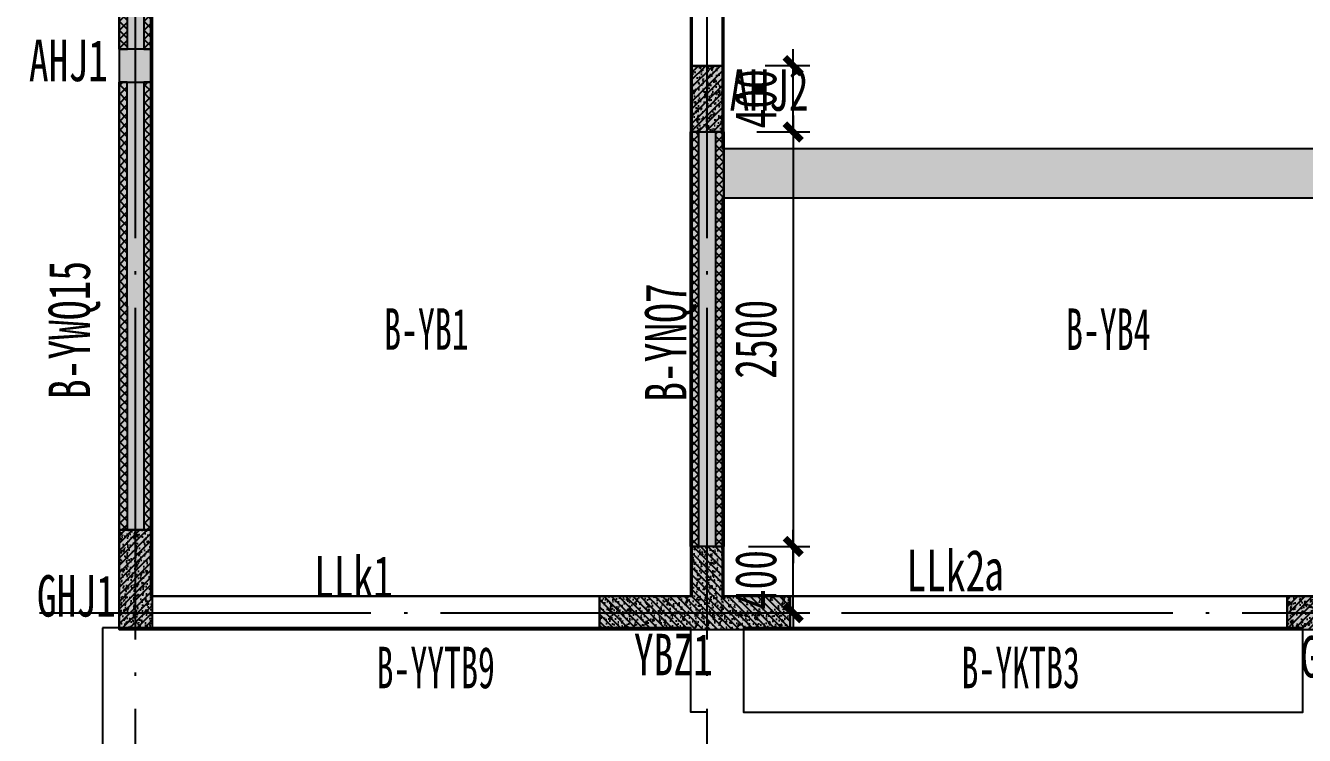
# Model space of a CAD drawing. Extents: x -3200781797 to -8106663, y 494714 to 1244925.
# Drawn here: x -8171365 to -8163645, y 840985 to 845266 of the extents above; entities that cross this region are included whole.
import ezdxf
from ezdxf.enums import TextEntityAlignment as Align
from ezdxf.xclip import XClip

# ---------------------------------------------------------------- set-up
doc = ezdxf.new("R2010")
doc.units = 0
doc.header["$LTSCALE"] = 1000
doc.header["$MEASUREMENT"] = 0
doc.header["$XCLIPFRAME"] = 0
for name, pattern in [('125-墙体$0$CONTINOUS', [0]), ('3#-轴线$0$DOTE', [2.42, 2, -0.2, 0.02, -0.2]), ('3#4#5#$0$DASH', [0.35, 0.25, -0.1]), ('DASH', [0.35, 0.25, -0.1])]:
    doc.linetypes.add(name, pattern=pattern)
doc.layers.get('Defpoints').update_dxf_attribs({"color": 30, "linetype": 'DASH'})
for name, color, linetype in [('125-墙体$0$S-WALL', 40, 'Continuous'), ('125-墙体$0$S-WALL-BEAM', 120, 'Continuous'), ('125-墙体$0$S-WALL-COLU', 252, '125-墙体$0$CONTINOUS'), ('125-墙体$0$S-WALL-COLU-HATC', 16, 'Continuous'), ('125-墙体$0$S-WALL-HATC', 253, 'Continuous'), ('3#-轴线$0$A-ANNO-DOTE', 10, '3#-轴线$0$DOTE'), ('3#4#5#$0$DIM', 3, 'Continuous'), ('3#4#5#$0$PC-SLAB', 6, '3#4#5#$0$DASH'), ('3#4#5#$0$S-ANNO-TEXT', 7, 'Continuous'), ('3#4#5#$0$S-PC-FQ', 4, 'Continuous'), ('3#4#5#$0$S-PC-FQ-NYQ', 4, 'Continuous'), ('3#4#5#$0$S-PC-FQ-WYQ', 4, 'Continuous'), ('3#4#5#$0$S-PC-SLAB', 6, 'Continuous'), ('3#4#5#$0$S-WALL-HATC', 253, 'Continuous'), ('3#4#5#$0$可计入现浇段', 60, 'Continuous'), ('S-PC-FQ-WYQ', 4, 'Continuous'), ('S-WALL-BEAM-TEXT', 2, 'Continuous'), ('S-WALL-COLU-TEXT', 2, 'Continuous')]:
    doc.layers.add(name, color=color, linetype=linetype)
doc.styles.add('3#4#5#$0$外部参照 1$0$宋体', font='', dxfattribs={"width": 0.8})
doc.styles.add('3#4#5#$0$宋体', font='', dxfattribs={"width": 0.8})
doc.styles.add('3#4#5#$0$楷体', font='', dxfattribs={"width": 0.7})
doc.styles.add('楷体GB312', font='', dxfattribs={"width": 0.8})
doc.styles.get('3#4#5#$0$外部参照 1$0$宋体').set_extended_font_data('SimSun')
doc.styles.get('3#4#5#$0$宋体').set_extended_font_data('SimSun')
doc.styles.get('3#4#5#$0$楷体').set_extended_font_data('KaiTi_GB2312')
doc.styles.get('楷体GB312').set_extended_font_data('楷体_GB2312')
doc.dimstyles.new('3#4#5#$0$TSSD_100_100', dxfattribs={"dimtxt": 250, "dimasz": 100, "dimexe": 100, "dimexo": 250, "dimgap": 100, "dimtad": 1, "dimdec": 0, "dimzin": 0, "dimdsep": 46, "dimtxsty": '3#4#5#$0$楷体', "dimblk": '3#4#5#$0$_ArchTick', "dimcen": 0, "dimdle": 100, "dimclrt": 7, "dimadec": 0, "dimazin": 0, "dimtfac": 1, "dimtdec": 0, "dimtix": 1, "dimtmove": 2, "dimatfit": 3, "dimfxl": 1, "dimtolj": 1, "dimtzin": 0, "dimarcsym": 0})

# ---------------------------------------------------------------- blocks, each defined once
blk = doc.blocks.new('ll-2f')
at = {"layer": 'S-WALL-BEAM-TEXT', "style": '楷体GB312', "width": 0.7}
for s, p in [('LLk2', (-8410321.1, 766999.7)), ('LLk1', (-8413897, 766963))]:
    blk.add_text(s, height=250, dxfattribs=at).set_placement(p)
blk = doc.blocks.new('an-4')
at = {"layer": 'S-WALL-COLU-TEXT', "style": '楷体GB312', "width": 0.7}
for s, p in [('AHJ1', (-8473899, 763404.1)), ('AHJ2', (-8469669.5, 763225.6)), ('GHJ1', (-8473850.5, 760175.1)), ('YBZ1', (-8470247.1, 759821.2)), ('GBZ6a', (-8466224.3, 759808.2))]:
    blk.add_text(s, height=250, dxfattribs=at).set_placement(p)
blk = doc.blocks.new('3#4#5#$0$B-YWQ15')
at = {"layer": '3#4#5#$0$S-PC-FQ-WYQ'}
h = blk.add_hatch(dxfattribs=at)
h.set_pattern_fill('ANSI37', color=256, scale=12, angle=90)
h.set_pattern_definition([(135, (-970766.46, 834939.808), (-26.9407684, -26.9407684), []), (225, (-970766.46, 834939.808), (26.9407684, -26.9407684), [])])
h.paths.add_polyline_path([(-108963.8, 319088.3), (-108913.8, 319088.3), (-108914, 321788.4), (-108964, 321788.4)])
h = blk.add_hatch(dxfattribs=at)
h.set_pattern_fill('ANSI37', color=256, scale=12, angle=90)
h.set_pattern_definition([(135, (-970616.46, 834939.808), (-26.9407684, -26.9407684), []), (225, (-970616.46, 834939.808), (26.9407684, -26.9407684), [])])
h.paths.add_polyline_path([(-108813.8, 319088.3), (-108763.8, 319088.3), (-108764, 321788.4), (-108814, 321788.4)])
for points in [[(-108963.8, 319088.3), (-108913.8, 319088.3), (-108914, 321788.4), (-108964, 321788.4)], [(-108964, 321788.4), (-108764, 321788.4), (-108763.8, 319088.3), (-108963.8, 319088.3)], [(-108813.8, 319088.3), (-108763.8, 319088.3), (-108764, 321788.4), (-108814, 321788.4)]]:
    blk.add_lwpolyline(points, close=True, dxfattribs=at)
blk = doc.blocks.new('3#4#5#$0$B-YWQ7')
at = {"layer": '3#4#5#$0$S-PC-FQ'}
h = blk.add_hatch(dxfattribs=at)
h.set_pattern_fill('HONEY', color=6, scale=100)
h.set_pattern_definition([(0, (-2908947.837, 574047.362), (18.75, 10.8253175), [12.5, -25]), (120, (-2908947.837, 574047.362), (-18.74999996, 10.82531757), [12.5, -25]), (60, (-2908947.837, 574047.362), (4e-08, 21.65063507), [-25, 12.5])])
h.paths.add_polyline_path([(-147955.8, 325388.4), (-147855.8, 325388.4), (-147856, 324388.4), (-147956, 324388.4)])
at = {"layer": '3#4#5#$0$S-PC-FQ-WYQ'}
h = blk.add_hatch(dxfattribs=at)
h.set_pattern_fill('ANSI37', color=256, scale=12, angle=90)
h.set_pattern_definition([(135, (-1009808.17, 839489.796), (-26.9407684, -26.9407684), []), (225, (-1009808.17, 839489.796), (26.9407684, -26.9407684), [])])
h.paths.add_polyline_path([(-148006, 326088.4), (-147956, 326088.4), (-147955.8, 326488.4), (-148005.8, 326488.4)])
h = blk.add_hatch(dxfattribs=at)
h.set_pattern_fill('ANSI37', color=256, scale=12, angle=90)
h.set_pattern_definition([(135, (-1009658.17, 839489.796), (-26.9407684, -26.9407684), []), (225, (-1009658.17, 839489.796), (26.9407684, -26.9407684), [])])
h.paths.add_polyline_path([(-147856, 326088.4), (-147806, 326088.4), (-147805.8, 326488.4), (-147855.8, 326488.4)])
h = blk.add_hatch(dxfattribs=at)
h.set_pattern_fill('ANSI37', color=256, scale=12, angle=90)
h.set_pattern_definition([(135, (-1009808.172, 838539.798), (-26.9407684, -26.9407684), []), (225, (-1009808.172, 838539.798), (26.9407684, -26.9407684), [])])
h.paths.add_polyline_path([(-148005.8, 324388.4), (-147955.8, 324388.4), (-147955.8, 325388.4), (-148005.8, 325388.4)])
h = blk.add_hatch(dxfattribs=at)
h.set_pattern_fill('ANSI37', color=256, scale=12, angle=90)
h.set_pattern_definition([(135, (-1009658.172, 838539.798), (-26.9407684, -26.9407684), []), (225, (-1009658.172, 838539.798), (26.9407684, -26.9407684), [])])
h.paths.add_polyline_path([(-147855.8, 324388.4), (-147805.8, 324388.4), (-147805.8, 325388.4), (-147855.8, 325388.4)])
h = blk.add_hatch(dxfattribs=at)
h.set_pattern_fill('ANSI37', color=256, scale=12, angle=90)
h.set_pattern_definition([(135, (-1009808.04, 836589.806), (-26.9407684, -26.9407684), []), (225, (-1009808.04, 836589.806), (26.9407684, -26.9407684), [])])
h.paths.add_polyline_path([(-148005.9, 322088.4), (-147955.9, 322088.4), (-147955.6, 323688.4), (-148005.6, 323688.4)])
h = blk.add_hatch(dxfattribs=at)
h.set_pattern_fill('ANSI37', color=256, scale=12, angle=90)
h.set_pattern_definition([(135, (-1009658.04, 836589.806), (-26.9407684, -26.9407684), []), (225, (-1009658.04, 836589.806), (26.9407684, -26.9407684), [])])
h.paths.add_polyline_path([(-147855.9, 322088.4), (-147805.9, 322088.4), (-147805.6, 323688.4), (-147855.6, 323688.4)])
at = {"layer": '3#4#5#$0$S-PC-FQ', "color": 6}
blk.add_lwpolyline([(-147955.8, 325388.4), (-147855.8, 325388.4), (-147855.9, 324388.4), (-147955.9, 324388.4)], close=True, dxfattribs=at)
at = {"layer": '3#4#5#$0$S-PC-FQ-WYQ'}
for points in [[(-148006, 326088.4), (-147956, 326088.4), (-147955.8, 326488.4), (-148005.8, 326488.4)], [(-148005.8, 326488.4), (-147805.8, 326488.4), (-147806, 326088.4), (-148006, 326088.4)], [(-147856, 326088.4), (-147806, 326088.4), (-147805.8, 326488.4), (-147855.8, 326488.4)], [(-148006, 326088.4), (-147805.8, 326088.4), (-147805.8, 325388.4), (-148006, 325388.4)], [(-148005.8, 324388.4), (-147955.8, 324388.4), (-147955.8, 325388.4), (-148005.8, 325388.4)], [(-148005.8, 325388.4), (-147805.8, 325388.4), (-147805.8, 324388.4), (-148005.8, 324388.4)], [(-147855.8, 324388.4), (-147805.8, 324388.4), (-147805.8, 325388.4), (-147855.8, 325388.4)], [(-148006, 324388.4), (-147805.8, 324388.4), (-147805.6, 323688.4), (-148005.9, 323688.4)], [(-148005.9, 322088.4), (-147955.9, 322088.4), (-147955.6, 323688.4), (-148005.6, 323688.4)], [(-148005.6, 323688.4), (-147805.6, 323688.4), (-147805.9, 322088.4), (-148005.9, 322088.4)], [(-147855.9, 322088.4), (-147805.9, 322088.4), (-147805.6, 323688.4), (-147855.6, 323688.4)]]:
    blk.add_lwpolyline(points, close=True, dxfattribs=at)
blk = doc.blocks.new('3#4#5#$0$_ArchTick')
at = {"color": 0, "linetype": 'ByBlock', "const_width": 0.4}
blk.add_lwpolyline([(-0.5, -0.5), (0.5, 0.5)], dxfattribs=at)
blk = doc.blocks.new('*D3526')
at = {"layer": '3#4#5#$0$DIM', "color": 0, "lineweight": -2, "transparency": 16777216}
for p, q in [((4069, -8200.1), (4069, -10900.1)), ((3849.8, -8300.1), (4169, -8300.1)), ((3800, -10800.1), (4169, -10800.1))]:
    blk.add_line(p, q, dxfattribs=at)
at = {"layer": 'Defpoints', "color": 0, "transparency": 16777216}
for p in [(3599.8, -8300.1), (3550, -10800.1), (4069, -10800.1)]:
    blk.add_point(p, dxfattribs=at)
at = {"layer": '3#4#5#$0$DIM', "color": 0, "lineweight": -2, "transparency": 16777216, "xscale": 100, "yscale": 100, "zscale": 100}
for p, rotation in [((4069, -8300.1), 90), ((4069, -10800.1), 270)]:
    blk.add_blockref('3#4#5#$0$_ArchTick', p, dxfattribs=dict(at, rotation=rotation))
at = {"layer": '3#4#5#$0$DIM', "color": 7, "transparency": 16777216, "insert": (3844, -9550.1), "char_height": 250, "attachment_point": 5, "rotation": 90, "style": '3#4#5#$0$楷体'}
blk.add_mtext('\\A1;2500', dxfattribs=at)
blk = doc.blocks.new('*D3512')
at = {"layer": '3#4#5#$0$DIM', "color": 0, "lineweight": -2, "transparency": 16777216}
for p, q in [((4069, -10800.1), (4069, -10700.1)), ((3899.8, -10800.1), (4169, -10800.1)), ((4069, -11200.1), (4069, -10800.1)), ((3899.8, -11200.1), (4169, -11200.1)), ((4069, -11200.1), (4069, -11300.1))]:
    blk.add_line(p, q, dxfattribs=at)
at = {"layer": 'Defpoints', "color": 0, "transparency": 16777216}
for p in [(3649.8, -10800.1), (4069, -10800.1), (3649.8, -11200.1)]:
    blk.add_point(p, dxfattribs=at)
at = {"layer": '3#4#5#$0$DIM', "color": 0, "lineweight": -2, "transparency": 16777216, "xscale": 100, "yscale": 100, "zscale": 100}
for p, rotation in [((4069, -10800.1), 270), ((4069, -11200.1), 90)]:
    blk.add_blockref('3#4#5#$0$_ArchTick', p, dxfattribs=dict(at, rotation=rotation))
at = {"layer": '3#4#5#$0$DIM', "color": 7, "transparency": 16777216, "insert": (3844, -11000.1), "char_height": 250, "attachment_point": 5, "rotation": 90, "style": '3#4#5#$0$楷体'}
blk.add_mtext('\\A1;400', dxfattribs=at)
blk = doc.blocks.new('*D3514')
at = {"layer": '3#4#5#$0$DIM', "color": 0, "lineweight": -2, "transparency": 16777216}
for p, q in [((4069, -7900), (4069, -7800)), ((3899.8, -7900), (4169, -7900)), ((4069, -8300), (4069, -7900)), ((3899.8, -8300), (4169, -8300)), ((4069, -8300), (4069, -8400))]:
    blk.add_line(p, q, dxfattribs=at)
at = {"layer": 'Defpoints', "color": 0, "transparency": 16777216}
for p in [(3649.8, -7900), (4069, -7900), (3649.8, -8300)]:
    blk.add_point(p, dxfattribs=at)
at = {"layer": '3#4#5#$0$DIM', "color": 0, "lineweight": -2, "transparency": 16777216, "xscale": 100, "yscale": 100, "zscale": 100}
for p, rotation in [((4069, -7900), 270), ((4069, -8300), 90)]:
    blk.add_blockref('3#4#5#$0$_ArchTick', p, dxfattribs=dict(at, rotation=rotation))
at = {"layer": '3#4#5#$0$DIM', "color": 7, "transparency": 16777216, "insert": (3844, -8100), "char_height": 250, "attachment_point": 5, "rotation": 90, "style": '3#4#5#$0$楷体'}
blk.add_mtext('\\A1;400', dxfattribs=at)
blk = doc.blocks.new('3#4#5#$0$ban111')
at = {"layer": '3#4#5#$0$S-WALL-HATC', "ltscale": 100}
h = blk.add_hatch(dxfattribs=at)
h.set_pattern_fill('AR-CONC', color=256, scale=25, angle=-270, style=0)
h.set_pattern_definition([(140, (-37341047970.12, -2020437059.28), (15.68803374565, 179.3150456502), [18.75, -206.25]), (85, (-37341047970.12, -2020437059.28), (-188.048033425, -34.68783340325), [15, -165]), (190.4514, (-37341047968.81, -2020437044.34), (-172.3598855152, 144.6273454285), [15.9350475, -175.285528]), (136.1842, (-37341048020.12, -2020437059.28), (41.3797535823, 266.8102621564), [28.125, -309.375]), (186.6356, (-37341048016.67, -2020437037.05), (-243.5294677251, 233.6656763872), [23.902572, -262.92825]), (81.1842, (-37341048020.12, -2020437059.28), (-243.5296502313, 233.6654862834), [22.5, -247.5]), (111, (-37341048007.62, -2020437034.28), (100.65472266633, 149.2267630296), [18.75, -206.25]), (56, (-37341048007.62, -2020437034.28), (-181.2875112617, 60.8288329804), [15, -165]), (161.4514, (-37341047999.23, -2020437021.84), (-80.6326241775, 210.0556571454), [15.9350475, -175.285528]), (127.5, (-37341047970.12, -2020437059.28), (-83.22346345783, 3.03996382932), [0, -163, 0, -167.5, 0, -165.625]), (97.5, (-37341047970.12, -2020437059.28), (-98.6029279706, 65.76738436054), [0, -95.5, 0, -159.25, 0, -63.125]), (57.5, (-37341047970.12, -2020437115.03), (5.6387179336, 133.4556090431), [0, -62.5, 0, -195, 0, -258.75]), (47.5, (-37341047970.12, -2020437140.03), (-25.02624558308, 145.7965423356), [0, -81.25, 0, -129.5, 0, -183.75])])
h.paths.add_polyline_path([(-228282, 404475), (-228282, 404775), (-221482, 404775), (-221482, 404475)])
at = {"layer": '3#4#5#$0$S-PC-SLAB'}
blk.add_lwpolyline([(-228292, 407075), (-228292, 404775), (-221472, 404775), (-221472, 405875), (-222672, 405875), (-222672, 407075), (-228292, 407075)], dxfattribs=at)
for points in [[(-231742, 402075), (-228472, 402075), (-228472, 406275), (-231742, 406275)], [(-228292, 402075), (-221472, 402075), (-221472, 404475), (-228292, 404475)]]:
    blk.add_lwpolyline(points, close=True, dxfattribs=at)
at = {"layer": '3#4#5#$0$S-WALL-HATC', "ltscale": 100}
blk.add_lwpolyline([(-228282, 404475), (-228282, 404775), (-221482, 404775), (-221482, 404475)], close=True, dxfattribs=at)
blk = doc.blocks.new('3#4#5#$0$5#')
at = {"layer": '3#4#5#$0$S-ANNO-TEXT'}
blk.add_blockref('3#4#5#$0$ban111', (378828.8, -247399.9), dxfattribs=at)
at = {"layer": '3#4#5#$0$PC-SLAB', "linetype": 'ByBlock', "style": '3#4#5#$0$外部参照 1$0$宋体', "width": 0.6}
for s, p in [('B-YB1', (148752.1, 156286.2)), ('B-YB4', (152867.8, 156285.3))]:
    blk.add_text(s, height=250, dxfattribs=at).set_placement(p, align=Align.MIDDLE)
blk = doc.blocks.new('3#4#5#$0$3#奇数层顶悬挑板')
at = {"layer": '3#4#5#$0$S-PC-SLAB'}
blk.add_lwpolyline([(144073.1, 154485.1), (144073.1, 153625.1, 0.414214), (144723.1, 152975.1), (147081.5, 152975.1, 0.41071), (147723.7, 153625.1), (147723.5, 153975.1), (147623.5, 153975.1), (147623.5, 154485.1)], format="xyb", close=True, dxfattribs=at)
blk.add_lwpolyline([(151318.2, 154485.1), (147943.2, 154485), (147943.2, 153975), (151318.2, 153975.1)], close=True, dxfattribs=at)
at = {"layer": '3#4#5#$0$PC-SLAB', "linetype": 'ByBlock', "style": '3#4#5#$0$外部参照 1$0$宋体', "width": 0.6}
for s, p in [('B-YYTB9', (146084.7, 154243.1)), ('B-YKTB3', (149615.6, 154243.3))]:
    blk.add_text(s, height=250, dxfattribs=at).set_placement(p, align=Align.MIDDLE)
blk = doc.blocks.new('125-墙体')
at = {"layer": '125-墙体$0$S-WALL-COLU-HATC'}
h = blk.add_hatch(dxfattribs=at)
h.set_pattern_fill('AR-CONC', color=256, scale=10)
h.set_pattern_definition([(50, (15787.076, -245457.834), (71.726018, -6.275213), [7.5, -82.5]), (355, (15787.076, -245457.83), (-13.875133, 75.219213), [6, -66]), (100.4514, (15793.05, -245458.36), (57.850938, 68.943954), [6.37402, -70.114211]), (46.1842, (15787.08, -245437.83), (106.724105, -16.5519), [11.25, -123.75]), (96.6356, (15795.97, -245439.21), (93.46627, 97.411787), [9.56103, -105.1713]), (351.1842, (15787.08, -245437.83), (93.466195, 97.41186), [9, -99]), (21, (15797.076, -245442.834), (59.690705, -40.261889), [7.5, -82.5]), (326, (15797.076, -245442.83), (24.331533, 72.515005), [6, -66]), (71.4514, (15802.05, -245446.19), (84.022263, 32.25305), [6.37402, -70.114211]), (37.5, (15787.076, -245457.834), (1.2159855, 33.2893854), [0, -65.2, 0, -67, 0, -66.25]), (7.5, (15787.076, -245457.834), (26.306954, 39.441171), [0, -38.2, 0, -63.7, 0, -25.25]), (327.5, (15764.776, -245457.834), (53.3822436, -2.2554872), [0, -25, 0, -78, 0, -103.5]), (317.5, (15754.776, -245457.834), (58.318617, 10.010498), [0, -32.5, 0, -51.8, 0, -73.5])])
h.paths.add_polyline_path([(3550, -7800), (3350, -7800), (3350, -8200), (3550, -8200)])
h = blk.add_hatch(dxfattribs=at)
h.set_pattern_fill('ANSI31', color=256, scale=250, style=0)
h.set_pattern_definition([(45, (15787.076, -245457.834), (-22.097087, 22.097087), [])])
h.paths.add_polyline_path([(3550, -7800), (3350, -7800), (3350, -8200), (3550, -8200)])
h = blk.add_hatch(dxfattribs=at)
h.set_pattern_fill('AR-CONC', color=256, scale=10)
h.set_pattern_definition([(50, (295941.93, -248457.834), (71.726018, -6.2752135), [7.5, -82.5]), (355, (295941.93, -248457.83), (-13.875133, 75.219213), [6, -66]), (100.4514, (295947.91, -248458.36), (57.850938, 68.943954), [6.374019, -70.114211]), (46.1842, (295941.93, -248437.83), (106.724105, -16.551901), [11.25, -123.75]), (96.6356, (295950.82, -248439.21), (93.46627, 97.411787), [9.56103, -105.1713]), (351.1842, (295941.93, -248437.83), (93.466195, 97.41186), [9, -99]), (21, (295951.93, -248442.834), (59.690705, -40.261889), [7.5, -82.5]), (326, (295951.93, -248442.83), (24.331533, 72.515005), [6, -66]), (71.4514, (295956.905, -248446.19), (84.022263, 32.25305), [6.374019, -70.114211]), (37.5, (295941.93, -248457.834), (1.2159855, 33.2893854), [0, -65.2, 0, -67, 0, -66.25]), (7.5, (295941.93, -248457.834), (26.3069537, 39.4411712), [0, -38.2, 0, -63.7, 0, -25.25]), (327.5, (295919.63, -248457.834), (53.3822436, -2.2554872), [0, -25, 0, -78, 0, -103.5]), (317.5, (295909.63, -248457.834), (58.318617, 10.010498), [0, -32.5, 0, -51.8, 0, -73.5])])
h.paths.add_polyline_path([(-100, -10600), (100, -10600), (100, -11200), (-100, -11200)])
h = blk.add_hatch(dxfattribs=at)
h.set_pattern_fill('ANSI31', color=256, scale=250, style=0)
h.set_pattern_definition([(45, (295941.93, -248457.834), (-22.097087, 22.097087), [])])
h.paths.add_polyline_path([(100, -10600), (-100, -10600), (-100, -11200), (100, -11200)])
h = blk.add_hatch(dxfattribs=at)
h.set_pattern_fill('AR-CONC', color=256, scale=10, angle=90)
h.set_pattern_definition([(140, (245486.99, 4537.05), (6.275213, 71.726018), [7.5, -82.5]), (85, (245486.99, 4537.05), (-75.219213, -13.875133), [6, -66]), (190.4514, (245487.51, 4543.03), (-68.943954, 57.850938), [6.37402, -70.114211]), (136.1842, (245466.99, 4537.05), (16.5519, 106.724105), [11.25, -123.75]), (186.6356, (245468.37, 4545.95), (-97.411787, 93.46627), [9.56103, -105.1713]), (81.1842, (245466.99, 4537.05), (-97.41186, 93.466195), [9, -99]), (111, (245471.99, 4547.05), (40.261889, 59.690705), [7.5, -82.5]), (56, (245471.99, 4547.05), (-72.515005, 24.331533), [6, -66]), (161.4514, (245475.345, 4552.03), (-32.25305, 84.022263), [6.37402, -70.114211]), (127.5, (245486.99, 4537.052), (-33.2893854, 1.2159855), [0, -65.2, 0, -67, 0, -66.25]), (97.5, (245486.99, 4537.052), (-39.441171, 26.306954), [0, -38.2, 0, -63.7, 0, -25.25]), (57.5, (245486.99, 4514.752), (2.2554872, 53.3822436), [0, -25, 0, -78, 0, -103.5]), (47.5, (245486.99, 4504.752), (-10.010498, 58.318617), [0, -32.5, 0, -51.8, 0, -73.5])])
h.paths.add_polyline_path([(3350, -11000), (2800, -11000), (2800, -11200), (3550, -11200), (3950, -11200), (3950, -11000), (3550, -11000), (3550, -10700), (3350, -10700)])
h = blk.add_hatch(dxfattribs=at)
h.set_pattern_fill('ANSI31', color=256, scale=250, angle=90, style=0)
h.set_pattern_definition([(135, (245486.99, 4537.052), (-22.097087, -22.097087), [])])
h.paths.add_polyline_path([(3350, -11000), (2800, -11000), (2800, -11200), (3550, -11200), (3950, -11200), (3950, -11000), (3550, -11000), (3550, -10700), (3350, -10700)])
h = blk.add_hatch(dxfattribs=at)
h.set_pattern_fill('AR-CONC', color=256, scale=10)
h.set_pattern_definition([(50, (16440.73, -252107.814), (71.726018, -6.275213), [7.5, -82.5]), (355, (16440.73, -252107.814), (-13.875133, 75.219213), [6, -66]), (100.4514, (16446.705, -252108.34), (57.850938, 68.943954), [6.37402, -70.114211]), (46.1842, (16440.73, -252087.81), (106.724105, -16.5519), [11.25, -123.75]), (96.6356, (16449.62, -252089.19), (93.46627, 97.411787), [9.56103, -105.1713]), (351.1842, (16440.73, -252087.81), (93.466195, 97.41186), [9, -99]), (21, (16450.73, -252092.814), (59.690705, -40.261889), [7.5, -82.5]), (326, (16450.73, -252092.814), (24.331533, 72.515005), [6, -66]), (71.4514, (16455.7, -252096.17), (84.022263, 32.25305), [6.37402, -70.114211]), (37.5, (16440.728, -252107.814), (1.2159855, 33.2893854), [0, -65.2, 0, -67, 0, -66.25]), (7.5, (16440.728, -252107.814), (26.306954, 39.441171), [0, -38.2, 0, -63.7, 0, -25.25]), (327.5, (16418.428, -252107.814), (53.3822436, -2.2554872), [0, -25, 0, -78, 0, -103.5]), (317.5, (16408.43, -252107.814), (58.318617, 10.010498), [0, -32.5, 0, -51.8, 0, -73.5])])
h.paths.add_polyline_path([(7849.8, -11200), (7849.8, -11000), (6950, -11000), (6950, -11200)])
h = blk.add_hatch(dxfattribs=at)
h.set_pattern_fill('ANSI31', color=256, scale=250, style=0)
h.set_pattern_definition([(45, (16440.728, -252107.814), (-22.097087, 22.097087), [])])
h.paths.add_polyline_path([(7849.8, -11200), (7849.8, -11000), (6950, -11000), (6950, -11200)])
at = {"layer": '125-墙体$0$S-WALL-HATC'}
for points in [[(100, -6100), (-100, -6100), (-100, -11200), (100, -11200)], [(3550, -11000), (3550, -7800), (3350, -7800), (3350, -11000), (3450, -11066.7)], [(2800, -11200), (3450, -11200), (3450, -11066.7), (3350, -11000), (2800, -11000)], [(3450, -11066.7), (3450, -11200), (3950, -11200), (3950, -11000), (3550, -11000)], [(6950, -11200), (7849.8, -11200), (7849.8, -11000), (6950, -11000)]]:
    blk.add_hatch(color=256, dxfattribs=at).paths.add_polyline_path(points)
at = {"layer": '125-墙体$0$S-WALL'}
for p, q in [((-100, -6100), (-100, -11200)), ((100, -6100), (100, -11000)), ((3550, -7800), (3350, -7800)), ((3350, -7800), (3350, -11000)), ((3550, -11000), (3550, -7800)), ((100, -11000), (100, -11000)), ((100, -11000), (100, -11200)), ((2800, -11000), (3350, -11000)), ((2800, -11000), (2800, -11200)), ((3550, -11000), (3950, -11000)), ((3950, -11000), (3950, -11200)), ((6950, -11000), (7849.8, -11000)), ((6950, -11000), (6950, -11200)), ((-100, -11200), (100, -11200)), ((2800, -11200), (3450, -11200)), ((3450, -11200), (3950, -11200)), ((6950, -11200), (7849.8, -11200))]:
    blk.add_line(p, q, dxfattribs=at)
at = {"layer": '125-墙体$0$S-WALL-BEAM'}
for points in [[(3550, -3300), (3350, -3300), (3350, -7800), (3550, -7800)], [(100, -11000), (100, -11200), (2800, -11200), (2800, -11000)], [(3950, -11000), (3950, -11200), (6950, -11200), (6950, -11000)]]:
    blk.add_lwpolyline(points, close=True, dxfattribs=at)
at = {"layer": '125-墙体$0$S-WALL-COLU', "lineweight": -2}
for points in [[(3550, -7800), (3350, -7800), (3350, -8200), (3550, -8200)], [(-100, -10600), (100, -10600), (100, -11200), (-100, -11200)], [(7849.8, -11200), (7849.8, -11000), (6950, -11000), (6950, -11200)]]:
    blk.add_lwpolyline(points, close=True, dxfattribs=at)
at = {"layer": '125-墙体$0$S-WALL-COLU', "linetype": 'ByBlock'}
blk.add_lwpolyline([(3350, -11000), (2800, -11000), (2800, -11200), (3550, -11200), (3950, -11200), (3950, -11000), (3550, -11000), (3550, -10700), (3350, -10700), (3350, -11000)], dxfattribs=at)
blk = doc.blocks.new('3#-轴线')
at = {"layer": '3#-轴线$0$A-ANNO-DOTE'}
for points in [[(0, -16100), (0, 5500)], [(3450, -16100), (3450, -3200)], [(-3000, -11100), (44800, -11100)]]:
    blk.add_lwpolyline(points, dxfattribs=at)
blk = doc.blocks.new('3#4#5#$0$A$C53EF3948')
at = {"layer": '3#4#5#$0$S-PC-FQ-WYQ'}
h = blk.add_hatch(dxfattribs=at)
h.set_pattern_fill('ANSI37', color=256, scale=12, angle=90)
h.set_pattern_definition([(135, (-858352.64, 504101.34), (-26.9407684, -26.9407684), []), (225, (-858352.64, 504101.34), (26.9407684, -26.9407684), [])])
h.paths.add_polyline_path([(3450, -10800.1), (3500, -10800.1), (3499.8, -8300), (3449.8, -8300)])
h = blk.add_hatch(dxfattribs=at)
h.set_pattern_fill('ANSI37', color=256, scale=12, angle=90)
h.set_pattern_definition([(135, (-858202.64, 504101.34), (-26.9407684, -26.9407684), []), (225, (-858202.64, 504101.34), (26.9407684, -26.9407684), [])])
h.paths.add_polyline_path([(3600, -10800.1), (3650, -10800.1), (3649.8, -8300), (3599.8, -8300)])
for points in [[(3450, -10800.1), (3500, -10800.1), (3499.8, -8300), (3449.8, -8300)], [(3449.8, -8300), (3649.8, -8300), (3650, -10800.1), (3450, -10800.1)], [(3600, -10800.1), (3650, -10800.1), (3649.8, -8300), (3599.8, -8300)]]:
    blk.add_lwpolyline(points, close=True, dxfattribs=at)
at = {"layer": '3#4#5#$0$可计入现浇段'}
blk.add_lwpolyline([(199.9, -8000), (199.9, -8000), (199.9, -8000), (199.9, -7800), (199.9, -7800), (199.9, -7800), (-0.1, -7800), (-0.1, -8000), (199.9, -8000)], dxfattribs=at)
at = {"layer": '3#4#5#$0$S-PC-FQ-WYQ'}
for name, p in [('3#4#5#$0$B-YWQ7', (148005.8, -329888.5)), ('3#4#5#$0$B-YWQ15', (108963.7, -329788.4))]:
    blk.add_blockref(name, p, dxfattribs=at)
at = {"layer": '3#4#5#$0$S-PC-FQ-NYQ', "style": '3#4#5#$0$宋体', "width": 0.7}
for s, p in [('B-YWQ15', (-300.2, -9911.1)), ('B-YNQ7', (3299.7, -9927.5))]:
    blk.add_text(s, height=250, rotation=90, dxfattribs=at).set_placement(p, align=Align.MIDDLE_LEFT)
at = {"layer": '3#4#5#$0$DIM'}
for base, p1, p2, picture, middle in [((4069, -7900), (3649.8, -8300), (3649.8, -7900), '*D3514', (3844, -8100)), ((4069, -10800.1), (3599.8, -8300.1), (3550, -10800.1), '*D3526', (3844, -9550.1)), ((4069, -10800.1), (3649.8, -11200.1), (3649.8, -10800.1), '*D3512', (3844, -11000.1))]:
    dim = blk.add_linear_dim(base=base, p1=p1, p2=p2, angle=90, dimstyle='3#4#5#$0$TSSD_100_100', dxfattribs=at)
    dim.commit()
    dim.dimension.update_dxf_attribs({"geometry": picture, "text_midpoint": middle})

msp = doc.modelspace()

# ---------------------------------------------------------------- block references
for name in ['3#-轴线', '125-墙体']:
    msp.add_blockref(name, (-8170700.4, 852824.6))
at = {"layer": '3#4#5#$0$S-ANNO-TEXT'}
msp.add_blockref('3#4#5#$0$A$C53EF3948', (-8170800.4, 852924.8), dxfattribs=at)
at = {"layer": '3#4#5#$0$S-PC-SLAB'}
for name, p in [('3#4#5#$0$5#', (-8317697.2, 687149.8)), ('3#4#5#$0$3#奇数层顶悬挑板', (-8314973.6, 687149.6))]:
    msp.add_blockref(name, p, dxfattribs=at)
at = {"layer": 'S-PC-FQ-WYQ'}
ref = msp.add_blockref('ll-2f', (244273.2, 74855.1), dxfattribs=at)
XClip(ref).set_block_clipping_path([(-8415711.7864236291, 765376.3514517639), (-8394073.5909379814, 780552.7856878757)])
ref = msp.add_blockref('an-4', (302554.2, 81526.8), dxfattribs=at)
XClip(ref).set_block_clipping_path([(-8474406.5640215911, 759411.6824837117), (-8451908.4021570701, 772237.1964943474)])

# ---------------------------------------------------------------- texts
at = {"layer": 'S-WALL-BEAM-TEXT', "style": '楷体GB312', "width": 0.7}
msp.add_text('a', height=250, dxfattribs=at).set_placement((-8165578.8, 841860.6))

doc.saveas('drawing.dxf')
